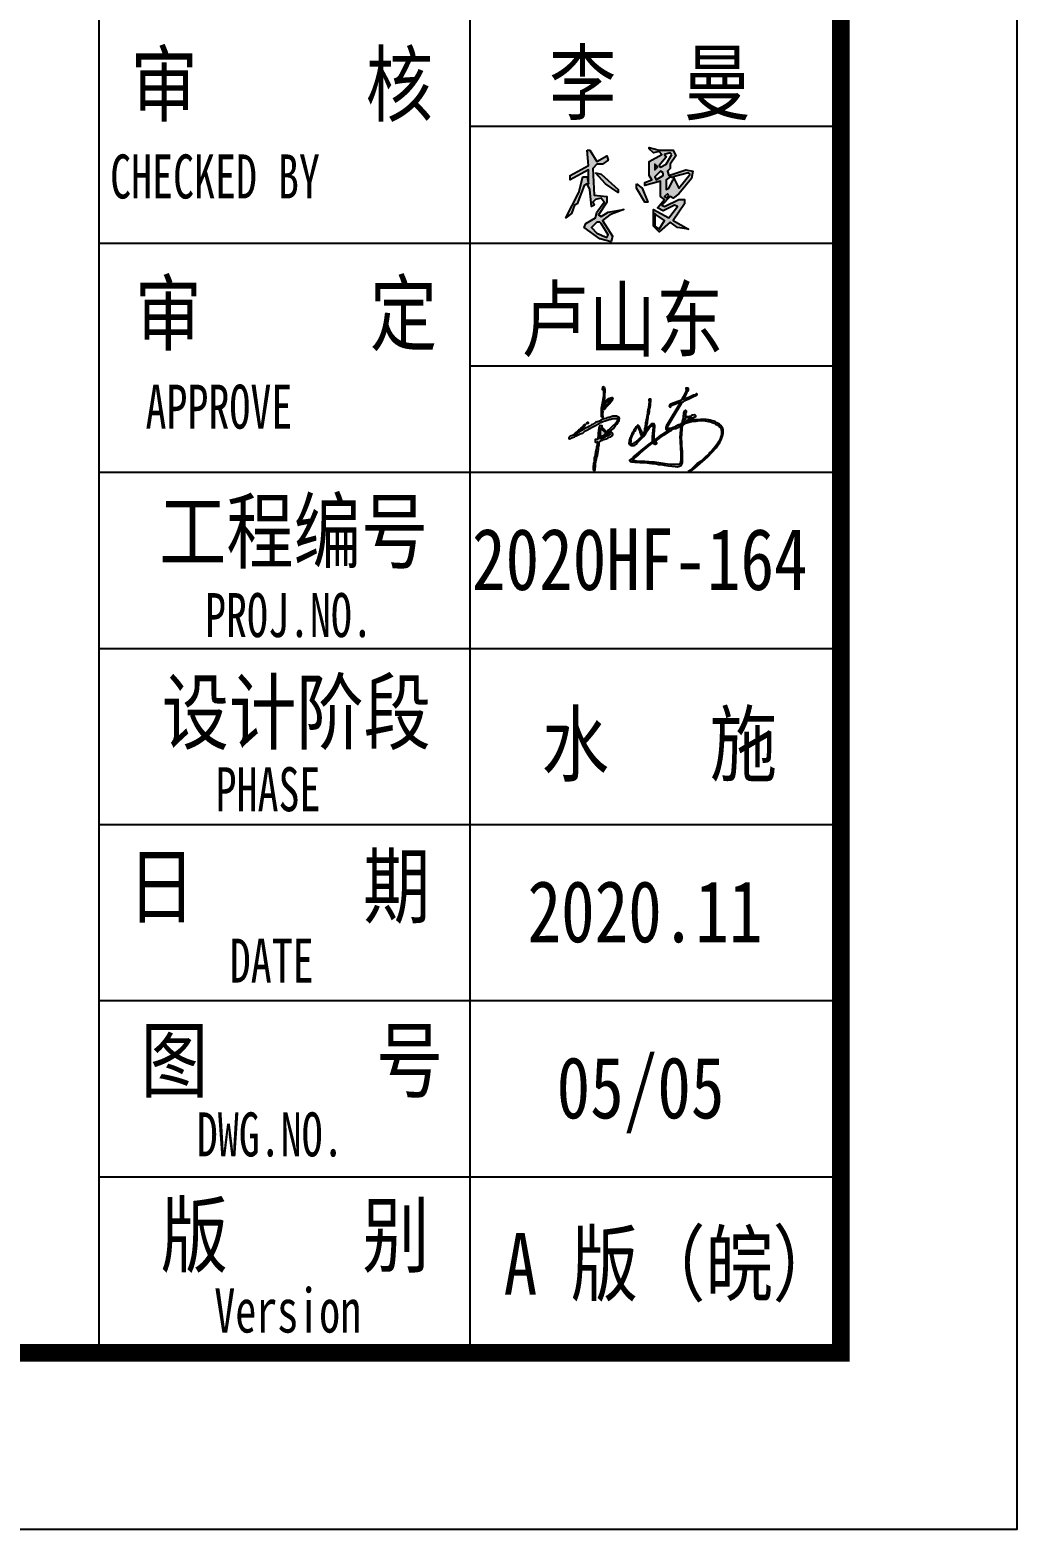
# Model space of a CAD drawing. Extents: x -191212 to 1245715665, y -234495 to 250873.
# Drawn here: x 207337 to 212938, y -109567 to -101056 of the extents above; entities that cross this region are included whole.
import ezdxf
from ezdxf.enums import TextEntityAlignment as Align

# ---------------------------------------------------------------- set-up
doc = ezdxf.new("R2010")
doc.units = 0
doc.header["$LTSCALE"] = 500
doc.linetypes.add('LENGSHUI', pattern=[22, 20, -1, 0, -1])
doc.layers.get('0').update_dxf_attribs({"linetype": 'CONTINUOUS'})
for name, color, linetype in [('00签名', 7, 'LENGSHUI'), ('PUB_TITLE', 4, 'CONTINUOUS'), ('TWT_TITLE', 7, 'CONTINUOUS')]:
    doc.layers.add(name, color=color, linetype=linetype)
doc.styles.add('-黑体', font='simhei.ttf', dxfattribs={"width": 0.8})

msp = doc.modelspace()

# ---------------------------------------------------------------- hatches: boundary and pattern name
at = {"linetype": 'Continuous'}
h = msp.add_hatch(color=0, dxfattribs=at)
h.dxf.hatch_style = 1
h.paths.add_polyline_path([(210578.8, -102154), (210570.8, -102146), (210554.8, -102146), (210522.8, -102178), (210554.8, -102210), (210610.8, -102234), (210618.8, -102218)], flags=16)
h.paths.add_polyline_path([(210890.8, -102106), (210882.8, -102098), (210882.8, -102170), (210906.8, -102186), (210938.8, -102138)], flags=16)
h.paths.add_polyline_path([(210962.8, -101994), (210954.8, -101986), (210938.8, -102002), (210954.8, -102010)], flags=16)
h.paths.add_polyline_path([(210778.8, -101930), (210810.8, -101954), (210842.8, -102034), (210826.8, -102034), (210778.8, -101954)])
h.paths.add_polyline_path([(210986.8, -101906), (210994.8, -101898), (210970.8, -101890), (210946.8, -101906), (210946.8, -101962), (210962.8, -101954)], flags=16)
h.paths.add_polyline_path([(211082.8, -101874), (211074.8, -101866), (210986.8, -101890), (211018.8, -101954)], flags=16)
h.paths.add_polyline_path([(210930.8, -101866), (210914.8, -101858), (210882.8, -101890), (210890.8, -101906), (210930.8, -101882)], flags=16)
h.paths.add_polyline_path([(210546.8, -101866), (210578.8, -101874), (210674.8, -101962), (210674.8, -101978), (210602.8, -101930)], flags=17)
h.paths.add_polyline_path([(210890.8, -101826), (210882.8, -101818), (210882.8, -101850), (210898.8, -101834)], flags=16)
h.paths.add_polyline_path([(210978.8, -101762), (210970.8, -101754), (210938.8, -101762), (210946.8, -101778), (210906.8, -101826), (210914.8, -101834), (210946.8, -101818)], flags=16)
h.paths.add_polyline_path([(210498.8, -101738), (210514.8, -101738), (210554.8, -101802), (210610.8, -101770), (210618.8, -101794), (210586.8, -101818), (210554.8, -101818), (210530.8, -101842), (210538.8, -101994), (210610.8, -102002), (210610.8, -102034), (210562.8, -102106), (210578.8, -102114), (210618.8, -102090), (210706.8, -102074), (210626.8, -102106), (210586.8, -102138), (210642.8, -102226), (210634.8, -102258), (210570.8, -102242), (210482.8, -102178), (210490.8, -102154), (210546.8, -102122), (210554.8, -102090), (210594.8, -102034), (210578.8, -102010), (210546.8, -102018), (210530.8, -102034), (210538.8, -102050), (210522.8, -102058), (210514.8, -101962), (210498.8, -101930), (210482.8, -101938), (210442.8, -102042), (210426.8, -102050), (210410.8, -102098), (210378.8, -102122), (210450.8, -101978), (210474.8, -101890), (210498.8, -101890), (210506.8, -101930), (210506.8, -101850), (210402.8, -101906), (210402.8, -101882), (210506.8, -101826)])
h.paths.add_polyline_path([(210850.8, -101730), (210850.8, -101722), (210906.8, -101738), (210986.8, -101738), (211002.8, -101770), (210970.8, -101818), (210970.8, -101842), (210954.8, -101858), (210962.8, -101882), (211058.8, -101850), (211098.8, -101858), (211090.8, -101898), (211018.8, -101986), (210986.8, -102010), (210970.8, -102002), (210922.8, -102050), (210938.8, -102058), (211018.8, -102018), (211050.8, -102018), (211050.8, -102042), (210986.8, -102138), (211074.8, -102186), (211010.8, -102178), (210970.8, -102146), (210906.8, -102202), (210874.8, -102170), (210874.8, -102074), (210962.8, -102122), (211010.8, -102058), (210994.8, -102050), (210930.8, -102082), (210898.8, -102066), (210938.8, -102018), (210914.8, -102002), (210914.8, -101914), (210826.8, -101938), (210826.8, -101922), (210866.8, -101906), (210850.8, -101882), (210850.8, -101802), (210922.8, -101762), (210906.8, -101746), (210874.8, -101754)])
at = {"layer": '00签名', "linetype": 'Continuous'}
h = msp.add_hatch(color=256, dxfattribs=at)
edge = h.paths.add_edge_path()
edge.add_arc((210588.4, -103248.7), 8.4, 162.8312, 244.10055, ccw=False)
edge.add_line((210580.4, -103246.2), (210580.4, -103229.3))
edge.add_line((210580.4, -103229.3), (210580.6, -103218))
edge.add_line((210580.6, -103218), (210580.6, -103202.9))
edge.add_line((210580.6, -103202.9), (210587.2, -103164.5))
edge.add_line((210587.2, -103164.5), (210593.3, -103133.5))
edge.add_line((210593.3, -103133.5), (210593.9, -103096.6))
edge.add_line((210593.9, -103096.6), (210591.8, -103094.5))
edge.add_line((210591.8, -103094.5), (210590.2, -103098.7))
edge.add_line((210590.2, -103098.7), (210586.5, -103098.2))
edge.add_line((210586.5, -103098.2), (210587, -103080.8))
edge.add_arc((210589.3, -103088.3), 7.79, 4.53423, 106.73752, ccw=False)
edge.add_line((210597, -103087.7), (210598.6, -103097.7))
edge.add_line((210598.6, -103097.7), (210598.1, -103137.7))
edge.add_line((210598.1, -103137.7), (210598.1, -103146.1))
edge.add_line((210598.1, -103146.1), (210593.9, -103164))
edge.add_line((210593.9, -103164), (210589.1, -103184))
edge.add_line((210589.1, -103184), (210589, -103185.3))
edge.add_line((210589, -103185.3), (210593.5, -103185.7))
edge.add_line((210593.5, -103185.7), (210597.4, -103175.6))
edge.add_line((210597.4, -103175.6), (210600.8, -103166.6))
edge.add_line((210600.8, -103166.6), (210605.7, -103160.4))
edge.add_line((210605.7, -103160.4), (210622.3, -103148))
edge.add_line((210622.3, -103148), (210638.6, -103142.4))
edge.add_line((210638.6, -103142.4), (210644.2, -103145.2))
edge.add_line((210644.2, -103145.2), (210638.3, -103161.5))
edge.add_line((210638.3, -103161.5), (210625.4, -103178.2))
edge.add_line((210625.4, -103178.2), (210608.8, -103195.8))
edge.add_line((210608.8, -103195.8), (210597.7, -103209.5))
edge.add_arc((210598.9, -103204), 5.57, 172.35772, 258.29772, ccw=False)
edge.add_line((210593.3, -103203.3), (210614.8, -103180.1))
edge.add_line((210614.8, -103180.1), (210619.4, -103172.6))
edge.add_line((210619.4, -103172.6), (210622.5, -103167.1))
edge.add_line((210622.5, -103167.1), (210624.6, -103162.8))
edge.add_line((210624.6, -103162.8), (210628, -103158.6))
edge.add_line((210628, -103158.6), (210632.1, -103155.5))
edge.add_line((210632.1, -103155.5), (210635.5, -103154.2))
edge.add_line((210635.5, -103154.2), (210635.1, -103153))
edge.add_line((210635.1, -103153), (210634.2, -103152.1))
edge.add_line((210634.2, -103152.1), (210632.4, -103151.6))
edge.add_line((210632.4, -103151.6), (210630.5, -103151.9))
edge.add_line((210630.5, -103151.9), (210628.3, -103153.3))
edge.add_line((210628.3, -103153.3), (210627.8, -103154.7))
edge.add_line((210627.8, -103154.7), (210626.5, -103156.3))
edge.add_line((210626.5, -103156.3), (210624.6, -103156.5))
edge.add_line((210624.6, -103156.5), (210621.5, -103156.5))
edge.add_line((210621.5, -103156.5), (210620.7, -103156.8))
edge.add_line((210620.7, -103156.8), (210620.7, -103158.1))
edge.add_line((210620.7, -103158.1), (210620.8, -103159.2))
edge.add_line((210620.8, -103159.2), (210620.2, -103160.4))
edge.add_line((210620.2, -103160.4), (210618.5, -103160.4))
edge.add_line((210618.5, -103160.4), (210617, -103160.3))
edge.add_line((210617, -103160.3), (210615.8, -103161.3))
edge.add_line((210615.8, -103161.3), (210614.4, -103163.5))
edge.add_line((210614.4, -103163.5), (210613.8, -103164.1))
edge.add_line((210613.8, -103164.1), (210612.8, -103164.9))
edge.add_line((210612.8, -103164.9), (210611.5, -103167))
edge.add_line((210611.5, -103167), (210610.1, -103168.1))
edge.add_line((210610.1, -103168.1), (210608.9, -103169.5))
edge.add_line((210608.9, -103169.5), (210607.9, -103170.6))
edge.add_line((210607.9, -103170.6), (210605.3, -103172.5))
edge.add_line((210605.3, -103172.5), (210604.3, -103173.8))
edge.add_line((210604.3, -103173.8), (210602.7, -103176.8))
edge.add_line((210602.7, -103176.8), (210602, -103177.9))
edge.add_line((210602, -103177.9), (210600.5, -103181))
edge.add_line((210600.5, -103181), (210599.4, -103184.8))
edge.add_line((210599.4, -103184.8), (210598.7, -103186.7))
edge.add_line((210598.7, -103186.7), (210598.5, -103188.7))
edge.add_line((210598.5, -103188.7), (210598, -103189.6))
edge.add_line((210598, -103189.6), (210586.9, -103189.9))
edge.add_line((210586.9, -103189.9), (210587.6, -103194.8))
edge.add_line((210587.6, -103194.8), (210587.2, -103198.9))
edge.add_line((210587.2, -103198.9), (210586.9, -103203.6))
edge.add_line((210586.9, -103203.6), (210587.1, -103206.1))
edge.add_line((210587.1, -103206.1), (210585.8, -103208.8))
edge.add_line((210585.8, -103208.8), (210585.3, -103210.6))
edge.add_line((210585.3, -103210.6), (210586.2, -103214.2))
edge.add_line((210586.2, -103214.2), (210586.3, -103216.3))
edge.add_line((210586.3, -103216.3), (210586.7, -103218.5))
edge.add_line((210586.7, -103218.5), (210587.1, -103220.3))
edge.add_line((210587.1, -103220.3), (210587.6, -103223.5))
edge.add_line((210587.6, -103223.5), (210587.1, -103226.6))
edge.add_line((210587.1, -103226.6), (210586.5, -103228.3))
edge.add_line((210586.5, -103228.3), (210585.3, -103230.7))
edge.add_line((210585.3, -103230.7), (210585.3, -103233.7))
edge.add_line((210585.3, -103233.7), (210585.3, -103236.4))
edge.add_line((210585.3, -103236.4), (210585.8, -103239.6))
edge.add_line((210585.8, -103239.6), (210586.2, -103243.6))
edge.add_line((210586.2, -103243.6), (210587.2, -103247.5))
edge.add_line((210587.2, -103247.5), (210587.4, -103251.5))
edge.add_line((210587.4, -103251.5), (210588.3, -103254.7))
edge.add_line((210588.3, -103254.7), (210587.2, -103256.1))
edge.add_line((210587.2, -103256.1), (210584.7, -103256.3))
for points in [[(210850.9, -103151.7), (210849.2, -103153.7), (210849.2, -103156.7), (210849.8, -103160.4), (210850.2, -103163.4), (210850.2, -103167.4), (210850.2, -103170.4), (210850.2, -103174.1), (210849.8, -103179.5), (210848.8, -103185.2), (210848.2, -103189.2), (210847.8, -103192.2), (210846.8, -103196.2), (210846.2, -103200.2), (210844.8, -103206.3), (210843.5, -103211.3), (210842.5, -103215.7), (210841.8, -103220.3), (210841.8, -103225.4), (210841.8, -103229.7), (210840.8, -103234.1), (210839.8, -103238.8), (210838.8, -103244.1), (210838.5, -103247.1), (210837.8, -103250.8), (210837.1, -103256.2), (210835.4, -103260.5), (210835.1, -103263.9), (210834.8, -103268.2), (210834.1, -103271.9), (210832.1, -103281.3), (210830.9, -103286.8), (210830.9, -103291), (210830.3, -103296.4), (210829.1, -103303), (210827.9, -103310.2), (210824.3, -103317.4), (210824.3, -103325.3), (210823.7, -103331.9), (210821.9, -103338.5), (210818.9, -103345.1), (210818.9, -103349.3), (210816.5, -103352.3), (210814.1, -103347.5), (210811.7, -103342.7), (210808.7, -103336.1), (210804.4, -103328.3), (210802, -103321.6), (210797.8, -103313.2), (210792.4, -103304.8), (210790, -103300.6), (210788.2, -103299.4), (210784.6, -103301.2), (210780.4, -103304.8), (210775.6, -103309), (210770.7, -103315.6), (210766.5, -103322.2), (210763.5, -103327.7), (210759.3, -103334.9), (210756.3, -103339.7), (210753.3, -103346.3), (210749.7, -103354.7), (210747.3, -103362), (210744.2, -103369.2), (210741.2, -103375.8), (210740.6, -103380), (210738.2, -103386), (210737, -103390.8), (210737, -103395), (210735.2, -103401.7), (210737.6, -103407.7), (210744.2, -103410.7), (210746.7, -103414.3), (210753.3, -103414.9), (210758.7, -103414.9), (210763.5, -103414.3), (210769.5, -103412.5), (210778, -103406.5), (210784.6, -103398.7), (210798.4, -103385.4), (210810.5, -103371), (210818.9, -103363.2), (210831.5, -103346.3), (210835.7, -103337.3), (210840.6, -103330.1), (210850.2, -103316.8), (210859.2, -103308.4), (210865.2, -103302.4), (210873.1, -103300), (210873.7, -103303), (210873.7, -103310.2), (210873.7, -103318), (210872.5, -103327.1), (210871.9, -103335.5), (210870.7, -103343.9), (210870.1, -103353.5), (210868.3, -103361.4), (210868.3, -103367.4), (210868.3, -103375.2), (210867.7, -103385.4), (210867.7, -103392), (210867.7, -103395), (210868.3, -103397.4), (210873.1, -103401.7), (210876.1, -103404.1), (210881.5, -103405.9), (210885.7, -103407.1), (210886.9, -103407.1), (210888.1, -103407.1), (210885.7, -103404.7), (210888.1, -103404.7), (210892.3, -103404.7), (210894.7, -103404.1), (210894.7, -103399.9), (210890.5, -103399.9), (210886.9, -103399.9), (210882.7, -103398), (210880.3, -103392), (210879.1, -103387.2), (210879.1, -103382.4), (210879.1, -103376.4), (210879.7, -103371), (210879.7, -103360.7), (210879.7, -103354.1), (210879.7, -103349.3), (210881.5, -103333.1), (210881.5, -103325.9), (210882.1, -103309.6), (210882.1, -103304.2), (210880.3, -103295.8), (210879.1, -103292.2), (210876.1, -103291.6), (210873.7, -103291.6), (210869.5, -103291.6), (210865.8, -103292.2), (210862.2, -103294.6), (210859.8, -103297), (210858, -103298.2), (210852.6, -103303.6), (210850.8, -103306), (210849.6, -103307.8), (210846, -103312.6), (210841.8, -103317.4), (210841.8, -103318.6), (210838.8, -103322.8), (210835.7, -103327.1), (210833.3, -103330.1), (210831.5, -103332.5), (210828.5, -103336.1), (210826.1, -103339.7), (210824.3, -103346.3), (210821.9, -103350.5), (210816.5, -103357.7), (210812.3, -103361.4), (210808.1, -103364.4), (210803.8, -103368), (210797.2, -103373.4), (210794.2, -103377), (210787.6, -103383), (210776.8, -103392.6), (210771.3, -103398), (210766.5, -103400.5), (210760.5, -103404.1), (210757.5, -103405.9), (210753.9, -103406.5), (210751.5, -103406.5), (210749.7, -103402.9), (210747.3, -103400.5), (210746.1, -103398), (210745.5, -103395.6), (210746.1, -103392), (210748.5, -103391.4), (210747.9, -103384.8), (210747.3, -103380.6), (210747.9, -103376.4), (210750.3, -103372.2), (210752.1, -103368.6), (210753.9, -103362.6), (210756.9, -103357.1), (210758.7, -103352.9), (210759.9, -103348.7), (210763.5, -103342.7), (210766.5, -103336.1), (210769.5, -103331.3), (210772.5, -103330.7), (210774.3, -103323.5), (210776.8, -103318), (210781, -103314.4), (210787, -103310.8), (210790, -103311.4), (210791.2, -103314.4), (210791.2, -103319.2), (210791.8, -103323.5), (210793.6, -103328.3), (210796, -103331.9), (210798.4, -103334.9), (210798.4, -103339.7), (210799.6, -103343.9), (210801.4, -103346.3), (210802.6, -103349.3), (210804.4, -103353.5), (210805, -103358.3), (210808.1, -103358.9), (210809.9, -103358.9), (210813.6, -103359.9), (210816.5, -103357.7), (210821.4, -103351), (210824.3, -103346.3), (210825, -103343.8), (210825.8, -103339.7), (210828.5, -103336.1), (210831.5, -103332.5), (210829.3, -103328.8), (210830.8, -103325), (210831.2, -103324.1), (210833.8, -103314.7), (210835.7, -103310.6), (210836.2, -103306.1), (210837.5, -103301.5), (210837.8, -103297.8), (210838.8, -103291.5), (210840.5, -103285.2), (210840.6, -103281.3), (210842, -103275.2), (210843.4, -103271.4), (210843.8, -103264.9), (210844.4, -103256.1), (210846.1, -103247.1), (210847.8, -103241.8), (210850.4, -103234.9), (210852.5, -103223.9), (210852.9, -103214.3), (210853.3, -103208.4), (210855.4, -103203.8), (210856.7, -103195.5), (210858.7, -103186.7), (210858.3, -103173.3), (210859.6, -103163.7), (210859.6, -103155.8), (210859.6, -103152)], [(211082.4, -103564.6), (211110, -103543.4), (211183.3, -103478.3), (211230.7, -103428), (211242.7, -103410.8), (211252.1, -103398.1), (211257.7, -103387.2), (211267, -103362.1), (211270.4, -103344.2), (211271.2, -103327.3), (211268.5, -103317.6), (211257.1, -103302.1), (211250.2, -103294.5), (211243.2, -103290.2), (211235.2, -103285.5), (211226.9, -103280.6), (211217, -103276.9), (211208.7, -103275.3), (211197.7, -103271.9), (211188.5, -103269.6), (211173.5, -103267.6), (211161.9, -103266.3), (211143, -103266.3), (211117.8, -103268.6), (211099.5, -103269.6), (211093.6, -103272.9), (211082.6, -103274.9), (211068.7, -103281.2), (211059.7, -103282.9), (211074, -103272.9), (211091.6, -103264.6), (211097.9, -103257.7), (211102.2, -103255.4), (211110.5, -103253), (211115.1, -103250.1), (211116.4, -103247.1), (211111.5, -103242.8), (211106.8, -103239.8), (211096.2, -103242.8), (211090.6, -103245.4), (211086.9, -103248.7), (211079.3, -103250.4), (211070.7, -103251.4), (211058.4, -103251.4), (211055.3, -103248.4), (211059, -103242.5), (211059.9, -103232.5), (211062, -103224.9), (211062.4, -103219.9), (211058.2, -103216.6), (211054.9, -103215.3), (211051.5, -103219.5), (211048.2, -103226.2), (211046.5, -103231.2), (211045.6, -103237.9), (211044.4, -103247.5), (211044.4, -103253.4), (211044, -103260.1), (211042.3, -103265.5), (211040.2, -103271.4), (211038.9, -103277.2), (211037.3, -103283.1), (211034.8, -103292.3), (211034.8, -103298.5), (211032.7, -103304.4), (211030.6, -103311.1), (211028.1, -103319.4), (211026.8, -103350.1), (211025.3, -103367.3), (211026, -103383.8), (211026, -103399.6), (211028.3, -103420.6), (211029, -103437.9), (211030.5, -103451.4), (211030.5, -103468.7), (211029.8, -103494.2), (211028.3, -103507.8), (211027.5, -103517.6), (211023, -103520.5), (211017.8, -103523.1), (211011.5, -103523.5), (210998.6, -103523.5), (210986, -103523.1), (210971.2, -103523.1), (210955.2, -103520.9), (210940.8, -103519), (210881.9, -103508.7), (210866.4, -103508.7), (210849.1, -103507.8), (210826.2, -103505.9), (210803.3, -103505), (210779, -103503.6), (210764.6, -103500.8), (210755.2, -103499.8), (210769.2, -103484.4), (210786.5, -103472.3), (210801.9, -103456.4), (210817.4, -103443.8), (210868.4, -103401.3), (210892.8, -103385.7), (210932.4, -103356.6), (210969.6, -103332.3), (210978.3, -103327.1), (210988.7, -103320.6), (211002.4, -103317.4), (211020.5, -103309.3), (211028, -103303.1), (211031.9, -103300.5), (211034.8, -103299.1), (211034.8, -103292), (211049.5, -103283.3), (211057.8, -103276.7), (211074.2, -103267), (211083.7, -103261.2), (211087.7, -103257.8), (211090.3, -103256.1), (211085.4, -103255.5), (211080.2, -103257.2), (211074.5, -103257.5), (211063.3, -103255.8), (211056.9, -103255.8), (211054.3, -103262.1), (211052.9, -103270.1), (211050.9, -103275.9), (211048.3, -103282.2), (211046.3, -103285.4), (211029.9, -103292.5), (211025.3, -103295.1), (211019.8, -103297.4), (211014.1, -103300.3), (211003.7, -103304.9), (210994.3, -103309.8), (210986.8, -103313.5), (210979, -103316.1), (210973.3, -103318.4), (210965.8, -103319), (210959.5, -103317.8), (210953.7, -103316.1), (210953.4, -103314.4), (210959.5, -103300.9), (210986.7, -103254), (211035.9, -103171.8), (211041.2, -103167.3), (211045.7, -103165.1), (211048.6, -103160.9), (211057.9, -103156.8), (211072, -103151.6), (211101.9, -103137.5), (211112.5, -103133), (211119.2, -103128.8), (211123.4, -103124.3), (211120.5, -103121.1), (211118.2, -103121.8), (211116, -103124), (211112.1, -103126.9), (211102.2, -103129.8), (211095.1, -103133.6), (211087.7, -103137.5), (211080.4, -103140.1), (211070.4, -103143.3), (211065, -103145.2), (211057.2, -103147.8), (211050.8, -103149.7), (211047, -103150.7), (211044.4, -103151), (211058.5, -103128.2), (211064.3, -103115.4), (211068.8, -103106.7), (211072.3, -103104.1), (211074.6, -103098), (211074.6, -103091.6), (211072.5, -103088.6), (211059, -103089.6), (211059.6, -103094), (211061.2, -103096.8), (211061.8, -103099.7), (211060.9, -103103.1), (211059.6, -103106), (211058.7, -103108.8), (211044.8, -103137.5), (211040.4, -103144.8), (211036.9, -103152.6), (211034.4, -103157.1), (210977.6, -103177.6), (210972.5, -103180.7), (210969.4, -103182), (210967.1, -103187.7), (210964.5, -103191.5), (210967, -103193.7), (210968.9, -103195.2), (210972.1, -103196.4), (210974.3, -103194.8), (210973.6, -103191.3), (210975.2, -103188.6), (211030.6, -103166), (210947.4, -103305.8), (210945.1, -103313.5), (210945.5, -103316.9), (210945.5, -103319.6), (210945.8, -103322.1), (210948.5, -103323.8), (210952, -103325.3), (210956.4, -103325.8), (210962.1, -103326.3), (210965.3, -103326.6), (210966.1, -103328), (210943.7, -103341.2), (210907.6, -103364.3), (210841.3, -103412.3), (210801.4, -103444.2), (210768.2, -103473.8), (210762.1, -103478.2), (210757.6, -103484.4), (210752.6, -103489.4), (210744.2, -103494.9), (210739.8, -103498.8), (210741.5, -103503.3), (210743.1, -103506.1), (210750.4, -103507.2), (210769.3, -103508.9), (210798.3, -103510.5), (210822.8, -103511.7), (210839, -103513.3), (210851.3, -103514.4), (210866.9, -103516.1), (210882.5, -103517.2), (210890.9, -103519.5), (210903.7, -103522.2), (210918.7, -103523.4), (210936.6, -103527.3), (210960.5, -103529.5), (210979.5, -103532.8), (210999, -103533.9), (211010.7, -103536.2), (211023, -103532.8), (211033.6, -103526.7), (211036.9, -103520.6), (211039.7, -103510.5), (211039.7, -103499.4), (211040.3, -103477.1), (211040.3, -103458.2), (211039.7, -103447), (211037.5, -103432.5), (211036.9, -103419.2), (211036.9, -103405.2), (211036.9, -103396.9), (211034.7, -103371.8), (211036.4, -103350.1), (211037.5, -103318.3), (211040.8, -103306.6), (211042.5, -103297.7), (211057.5, -103288.8), (211078.7, -103283.2), (211091.5, -103279.3), (211104.9, -103277.1), (211117.7, -103276), (211136.1, -103273.8), (211152.9, -103273.2), (211168.5, -103274.3), (211187.4, -103277.7), (211196.3, -103278.8), (211207.5, -103284.4), (211219.8, -103288.3), (211228.1, -103293.3), (211243.7, -103302.2), (211252.1, -103311.1), (211257.7, -103316.7), (211259.3, -103323.4), (211261, -103332.8), (211261, -103343.4), (211261, -103350.1), (211259.3, -103360.1), (211256.6, -103369), (211253.2, -103378.5), (211247.1, -103391.3), (211239.8, -103400.8), (211223.7, -103424.2), (211204.7, -103446.2), (211195.7, -103454.2), (211188.7, -103463.2), (211171.7, -103478.2), (211162.7, -103486.2), (211155.6, -103494.2), (211142.6, -103506.2), (211121.6, -103518.2), (211085.6, -103554.3), (211070.7, -103564.6)], [(210490.4, -103298.8), (210488.8, -103296.8), (210483.6, -103296), (210481.2, -103296.8), (210480.4, -103300), (210477.2, -103304.4), (210475.2, -103308), (210470, -103311.2), (210466.8, -103313.6), (210462.4, -103317.2), (210459.2, -103320.8), (210456.8, -103322.8), (210452.8, -103326), (210450, -103328.4), (210444.4, -103333.2), (210445.9, -103331.5), (210441.9, -103335.9), (210437.4, -103339.1), (210433.8, -103342.2), (210432, -103344.9), (210428.8, -103347.2), (210425.2, -103351.2), (210423, -103353), (210419.4, -103355.2), (210414.9, -103357.9), (210407.3, -103360.6), (210402.8, -103362.4), (210400.1, -103364.2), (210396.9, -103366.9), (210395.6, -103368.7), (210394.7, -103371.4), (210394.7, -103374.5), (210398.7, -103376.8), (210405.5, -103374.5), (210410, -103370.9), (210416.7, -103369.1), (210427.9, -103366.5), (210431.5, -103362.4), (210437.4, -103359.3), (210443.6, -103357), (210452.2, -103353), (210459.4, -103349), (210473.7, -103344.9), (210479.6, -103339.1), (210488.1, -103332.4), (210502, -103326.1), (210507.4, -103322), (210514.6, -103317.5), (210527.6, -103310.4), (210534.8, -103307.2), (210546.5, -103300.9), (210559.5, -103294.2), (210566.7, -103290.6), (210571.6, -103287.5), (210577, -103284.8), (210587.3, -103279.4), (210601.3, -103274), (210617.4, -103269.5), (210624.6, -103266.8), (210633.1, -103264.6), (210638.1, -103263.7), (210644.4, -103261.9), (210650.2, -103261), (210657.4, -103261), (210667.3, -103261), (210672.2, -103261.9), (210673.1, -103266.4), (210671.3, -103271.8), (210668.6, -103277.2), (210665, -103282.5), (210660.5, -103288.4), (210657.4, -103292), (210653.3, -103296), (210648.4, -103299.6), (210644.8, -103303.6), (210638.1, -103309.5), (210635.8, -103311.7), (210632.2, -103315.7), (210629.5, -103318.4), (210625.9, -103321.6), (210620.1, -103326.5), (210616.1, -103331), (210612, -103336.4), (210605.3, -103334.7), (210603.1, -103332.2), (210600.2, -103329.8), (210596.4, -103325.8), (210591.6, -103320.9), (210587.4, -103317.6), (210583.4, -103313.6), (210584.3, -103309), (210583.4, -103303.5), (210578.5, -103303.2), (210573, -103303.2), (210568.8, -103304.1), (210566.8, -103308.1), (210566.6, -103310.3), (210565.4, -103315.4), (210564.3, -103321.6), (210563.7, -103324.7), (210563.2, -103328.2), (210563.2, -103332.2), (210563.2, -103336.4), (210562.3, -103340.6), (210561.9, -103345.9), (210562.1, -103349.7), (210562.1, -103353.7), (210561.9, -103357.7), (210560.8, -103363.4), (210560.1, -103368.1), (210559.7, -103379.4), (210558.5, -103381.4), (210555.7, -103381.4), (210550.1, -103381.4), (210546.9, -103380.2), (210545.3, -103380.2), (210544.1, -103383), (210544.1, -103386.2), (210544.9, -103389.8), (210545.3, -103393.3), (210548.1, -103395.7), (210552.1, -103396.5), (210554.5, -103396.9), (210559.3, -103394.5), (210556.6, -103407.2), (210555, -103412.2), (210555, -103417.3), (210552.5, -103423.2), (210551.9, -103430.7), (210551.3, -103435.1), (210549.1, -103441.7), (210547.8, -103445.8), (210546.9, -103451.4), (210546.7, -103457.7), (210544.7, -103464.1), (210543.5, -103471.2), (210541.5, -103480.7), (210539.6, -103485.8), (210539.2, -103492.9), (210539.2, -103499.6), (210538, -103506.7), (210536.4, -103511.5), (210535.6, -103516.6), (210534.8, -103524.9), (210533.6, -103534.4), (210533.2, -103539.2), (210532.8, -103545.5), (210532.4, -103551.4), (210532.4, -103553.8), (210535.2, -103554.6), (210538, -103555.4), (210539.9, -103555.4), (210543.5, -103555), (210545.1, -103552.2), (210544.3, -103550.2), (210544.3, -103546.3), (210545.1, -103540.7), (210546.7, -103535.2), (210545.5, -103528.9), (210547.1, -103522.6), (210549, -103507.9), (210549, -103500.8), (210551.4, -103494.1), (210553.4, -103481.1), (210557.3, -103471.6), (210558.1, -103466.4), (210559.7, -103460.9), (210560.5, -103454.2), (210561.3, -103448.3), (210562.5, -103438.4), (210563.3, -103430.9), (210563.3, -103425.7), (210566.8, -103409.1), (210567.2, -103400.8), (210568.8, -103394.9), (210570.4, -103392.5), (210574, -103388.6), (210578.3, -103387), (210587.8, -103383.8), (210594.5, -103381.1), (210606.4, -103376.3), (210616.3, -103372.4), (210623.8, -103368.4), (210632.5, -103364.9), (210638.4, -103361.3), (210641.2, -103357.7), (210645.5, -103352.6), (210645.5, -103349.4), (210642.8, -103345.1), (210638.8, -103341.9), (210636.8, -103340.4), (210631.3, -103338.8), (210628.1, -103338.8), (210625, -103338.8), (210619.4, -103340.4), (210615.9, -103343.9), (210614.7, -103345.5), (210613.9, -103346.7), (210616.7, -103348.7), (210619.4, -103349.8), (210621.8, -103351), (210626.2, -103351), (210628.5, -103349.4), (210629.7, -103349.4), (210630.9, -103350.2), (210631.3, -103351.4), (210627.3, -103353.4), (210625.4, -103354.6), (210623, -103355.8), (210618.6, -103357.7), (210613.9, -103360.1), (210611.5, -103360.9), (210607.6, -103362.5), (210604, -103364.1), (210600.8, -103365.3), (210595.7, -103369.2), (210592.1, -103371.6), (210589.8, -103373.2), (210586.6, -103374.7), (210583.4, -103376.3), (210581.1, -103377.1), (210578.3, -103378.3), (210579.5, -103376.6), (210582.4, -103374.5), (210585.3, -103372.1), (210586.9, -103370.8), (210595, -103365.1), (210598.5, -103362), (210602.7, -103359.2), (210606.6, -103356), (210611.5, -103351.8), (210612.9, -103348.7), (210608.7, -103343.8), (210605.5, -103341.7), (210601.7, -103339.2), (210597.5, -103336.8), (210593.6, -103332.9), (210590.5, -103329.8), (210587, -103326.3), (210583.1, -103322.8), (210580.7, -103320.3), (210577.2, -103316.1), (210575.8, -103316.1), (210575.8, -103320.3), (210575.1, -103324.9), (210574.4, -103330.1), (210573.7, -103333.6), (210573.3, -103339.6), (210573.3, -103345.5), (210572.9, -103350.4), (210571.9, -103356.4), (210571.5, -103360.9), (210570.5, -103365.8), (210569.8, -103368.6), (210569.4, -103370), (210571.2, -103372.8), (210571.5, -103374.6), (210571.2, -103376), (210574.4, -103371.1), (210581, -103363.4), (210584.5, -103359.9), (210590.5, -103359.2), (210598.2, -103353.2), (210600.6, -103350.1), (210603.4, -103347.3), (210605.5, -103344.1), (210606.6, -103342.7), (210613.9, -103349), (210625.5, -103337.1), (210649.2, -103318.5), (210652.7, -103312), (210655.7, -103307.1), (210660.1, -103300.6), (210666.6, -103293.7), (210673.5, -103286.3), (210677, -103279.3), (210680, -103273.4), (210681, -103268.9), (210682, -103260.5), (210680.5, -103256.5), (210676, -103254), (210669.1, -103250.6), (210667.1, -103249.1), (210662.1, -103248.1), (210651.7, -103248.1), (210644.8, -103249.1), (210639.8, -103250.6), (210626.4, -103255.5), (210620.5, -103256.5), (210611, -103258.5), (210605.1, -103261), (210595.7, -103264), (210584.3, -103267.4), (210579.8, -103269.4), (210575.8, -103271.9), (210568.9, -103275.9), (210559.4, -103279.8), (210555.5, -103281.3), (210550.5, -103282.8), (210546.6, -103284.3), (210540.6, -103288.7), (210534.6, -103292.2), (210529.7, -103295.2), (210524.2, -103298.2), (210518.3, -103301.6), (210512.3, -103304.1), (210503.4, -103311), (210498.9, -103313), (210494, -103315), (210482.6, -103319.5), (210476.6, -103324.9), (210472.1, -103327.4), (210467.7, -103330.4), (210465.2, -103331.9), (210458.3, -103335.8), (210452.8, -103338.3), (210446.9, -103342.3), (210441.4, -103346.2), (210437.4, -103348.2), (210431, -103352.2), (210426, -103355.2), (210447.3, -103338.8), (210457.8, -103329.4), (210462.2, -103325.9), (210467.7, -103322)], [(210496.4, -103289.5), (210496.4, -103287.4), (210496.2, -103285.4), (210498.1, -103284), (210500.5, -103282.9), (210502.2, -103282.9), (210504.3, -103284.7), (210504.9, -103286.2), (210504.9, -103288), (210503.9, -103290.1), (210501.4, -103290.7), (210499.7, -103290.7), (210497.5, -103291.8)]]:
    msp.add_hatch(color=256, dxfattribs=at).paths.add_polyline_path(points)

# ---------------------------------------------------------------- linework, layer by layer
msp.add_lwpolyline([(207728.9, -68566.7), (211938.4, -68566.7), (211938.4, -108566.7), (207728.9, -108566.7)], close=True)
at = {"color": 0, "linetype": 'Continuous'}
for points in [[(210498.8, -101738), (210514.8, -101738), (210554.8, -101802), (210610.8, -101770), (210618.8, -101794), (210586.8, -101818), (210554.8, -101818), (210530.8, -101842), (210538.8, -101994), (210610.8, -102002), (210610.8, -102034), (210562.8, -102106), (210578.8, -102114), (210618.8, -102090), (210706.8, -102074), (210626.8, -102106), (210586.8, -102138), (210642.8, -102226), (210634.8, -102258), (210570.8, -102242), (210482.8, -102178), (210490.8, -102154), (210546.8, -102122), (210554.8, -102090), (210594.8, -102034), (210578.8, -102010), (210546.8, -102018), (210530.8, -102034), (210538.8, -102050), (210522.8, -102058), (210514.8, -101962), (210498.8, -101930), (210482.8, -101938), (210442.8, -102042), (210426.8, -102050), (210410.8, -102098), (210378.8, -102122), (210450.8, -101978), (210474.8, -101890), (210498.8, -101890), (210506.8, -101930), (210506.8, -101850), (210402.8, -101906), (210402.8, -101882), (210506.8, -101826), (210498.8, -101738)], [(210850.8, -101730), (210850.8, -101722), (210906.8, -101738), (210986.8, -101738), (211002.8, -101770), (210970.8, -101818), (210970.8, -101842), (210954.8, -101858), (210962.8, -101882), (211058.8, -101850), (211098.8, -101858), (211090.8, -101898), (211018.8, -101986), (210986.8, -102010), (210970.8, -102002), (210922.8, -102050), (210938.8, -102058), (211018.8, -102018), (211050.8, -102018), (211050.8, -102042), (210986.8, -102138), (211074.8, -102186), (211010.8, -102178), (210970.8, -102146), (210906.8, -102202), (210874.8, -102170), (210874.8, -102074), (210962.8, -102122), (211010.8, -102058), (210994.8, -102050), (210930.8, -102082), (210898.8, -102066), (210938.8, -102018), (210914.8, -102002), (210914.8, -101914), (210826.8, -101938), (210826.8, -101922), (210866.8, -101906), (210850.8, -101882), (210850.8, -101802), (210922.8, -101762), (210906.8, -101746), (210874.8, -101754), (210850.8, -101730)], [(210978.8, -101762), (210970.8, -101754), (210938.8, -101762), (210946.8, -101778), (210906.8, -101826), (210914.8, -101834), (210946.8, -101818), (210978.8, -101762)], [(210546.8, -101866), (210578.8, -101874), (210674.8, -101962), (210674.8, -101978), (210602.8, -101930), (210546.8, -101866)], [(210890.8, -101826), (210882.8, -101818), (210882.8, -101850), (210898.8, -101834), (210890.8, -101826)], [(210930.8, -101866), (210914.8, -101858), (210882.8, -101890), (210890.8, -101906), (210930.8, -101882), (210930.8, -101866)], [(211082.8, -101874), (211074.8, -101866), (210986.8, -101890), (211018.8, -101954), (211082.8, -101874)], [(210778.8, -101930), (210810.8, -101954), (210842.8, -102034), (210826.8, -102034), (210778.8, -101954), (210778.8, -101930)], [(210986.8, -101906), (210994.8, -101898), (210970.8, -101890), (210946.8, -101906), (210946.8, -101962), (210962.8, -101954), (210986.8, -101906)], [(210962.8, -101994), (210954.8, -101986), (210938.8, -102002), (210954.8, -102010), (210962.8, -101994)], [(210890.8, -102106), (210882.8, -102098), (210882.8, -102170), (210906.8, -102186), (210938.8, -102138), (210890.8, -102106)], [(210578.8, -102154), (210570.8, -102146), (210554.8, -102146), (210522.8, -102178), (210554.8, -102210), (210610.8, -102234), (210618.8, -102218), (210578.8, -102154)]]:
    msp.add_lwpolyline(points, dxfattribs=at)
at = {"layer": '00签名', "linetype": 'Continuous'}
msp.add_lwpolyline([(210584.7, -103256.3, -0.370255), (210580.4, -103246.2), (210580.4, -103229.3), (210580.6, -103218), (210580.6, -103202.9), (210587.2, -103164.5), (210593.3, -103133.5), (210593.9, -103096.6), (210591.8, -103094.5), (210590.2, -103098.7), (210586.5, -103098.2), (210587, -103080.8, -0.478065), (210597, -103087.7), (210598.6, -103097.7), (210598.1, -103137.7), (210598.1, -103146.1), (210593.9, -103164), (210589.1, -103184), (210589, -103185.3), (210593.5, -103185.7), (210597.4, -103175.6), (210600.8, -103166.6), (210605.7, -103160.4), (210622.3, -103148), (210638.6, -103142.4), (210644.2, -103145.2), (210638.3, -103161.5), (210625.4, -103178.2), (210608.8, -103195.8), (210597.7, -103209.5, -0.393608), (210593.3, -103203.3), (210614.8, -103180.1), (210619.4, -103172.6), (210622.5, -103167.1), (210624.6, -103162.8), (210628, -103158.6), (210632.1, -103155.5), (210635.5, -103154.2), (210635.1, -103153), (210634.2, -103152.1), (210632.4, -103151.6), (210630.5, -103151.9), (210628.3, -103153.3), (210627.8, -103154.7), (210626.5, -103156.3), (210624.6, -103156.5), (210621.5, -103156.5), (210620.7, -103156.8), (210620.7, -103158.1), (210620.8, -103159.2), (210620.2, -103160.4), (210618.5, -103160.4), (210617, -103160.3), (210615.8, -103161.3), (210614.4, -103163.5), (210613.8, -103164.1), (210612.8, -103164.9), (210611.5, -103167), (210610.1, -103168.1), (210608.9, -103169.5), (210607.9, -103170.6), (210605.3, -103172.5), (210604.3, -103173.8), (210602.7, -103176.8), (210602, -103177.9), (210600.5, -103181), (210599.4, -103184.8), (210598.7, -103186.7), (210598.5, -103188.7), (210598, -103189.6), (210586.9, -103189.9), (210587.6, -103194.8), (210587.2, -103198.9), (210586.9, -103203.6), (210587.1, -103206.1), (210585.8, -103208.8), (210585.3, -103210.6), (210586.2, -103214.2), (210586.3, -103216.3), (210586.7, -103218.5), (210587.1, -103220.3), (210587.6, -103223.5), (210587.1, -103226.6), (210586.5, -103228.3), (210585.3, -103230.7), (210585.3, -103233.7), (210585.3, -103236.4), (210585.8, -103239.6), (210586.2, -103243.6), (210587.2, -103247.5), (210587.4, -103251.5), (210588.3, -103254.7), (210587.2, -103256.1)], format="xyb", close=True, dxfattribs=at)
for points in [[(210850.9, -103151.7), (210849.2, -103153.7), (210849.2, -103156.7), (210849.8, -103160.4), (210850.2, -103163.4), (210850.2, -103167.4), (210850.2, -103170.4), (210850.2, -103174.1), (210849.8, -103179.5), (210848.8, -103185.2), (210848.2, -103189.2), (210847.8, -103192.2), (210846.8, -103196.2), (210846.2, -103200.2), (210844.8, -103206.3), (210843.5, -103211.3), (210842.5, -103215.7), (210841.8, -103220.3), (210841.8, -103225.4), (210841.8, -103229.7), (210840.8, -103234.1), (210839.8, -103238.8), (210838.8, -103244.1), (210838.5, -103247.1), (210837.8, -103250.8), (210837.1, -103256.2), (210835.4, -103260.5), (210835.1, -103263.9), (210834.8, -103268.2), (210834.1, -103271.9), (210832.1, -103281.3), (210830.9, -103286.8), (210830.9, -103291), (210830.3, -103296.4), (210829.1, -103303), (210827.9, -103310.2), (210824.3, -103317.4), (210824.3, -103325.3), (210823.7, -103331.9), (210821.9, -103338.5), (210818.9, -103345.1), (210818.9, -103349.3), (210816.5, -103352.3), (210814.1, -103347.5), (210811.7, -103342.7), (210808.7, -103336.1), (210804.4, -103328.3), (210802, -103321.6), (210797.8, -103313.2), (210792.4, -103304.8), (210790, -103300.6), (210788.2, -103299.4), (210784.6, -103301.2), (210780.4, -103304.8), (210775.6, -103309), (210770.7, -103315.6), (210766.5, -103322.2), (210763.5, -103327.7), (210759.3, -103334.9), (210756.3, -103339.7), (210753.3, -103346.3), (210749.7, -103354.7), (210747.3, -103362), (210744.2, -103369.2), (210741.2, -103375.8), (210740.6, -103380), (210738.2, -103386), (210737, -103390.8), (210737, -103395), (210735.2, -103401.7), (210737.6, -103407.7), (210744.2, -103410.7), (210746.7, -103414.3), (210753.3, -103414.9), (210758.7, -103414.9), (210763.5, -103414.3), (210769.5, -103412.5), (210778, -103406.5), (210784.6, -103398.7), (210798.4, -103385.4), (210810.5, -103371), (210818.9, -103363.2), (210831.5, -103346.3), (210835.7, -103337.3), (210840.6, -103330.1), (210850.2, -103316.8), (210859.2, -103308.4), (210865.2, -103302.4), (210873.1, -103300), (210873.7, -103303), (210873.7, -103310.2), (210873.7, -103318), (210872.5, -103327.1), (210871.9, -103335.5), (210870.7, -103343.9), (210870.1, -103353.5), (210868.3, -103361.4), (210868.3, -103367.4), (210868.3, -103375.2), (210867.7, -103385.4), (210867.7, -103392), (210867.7, -103395), (210868.3, -103397.4), (210873.1, -103401.7), (210876.1, -103404.1), (210881.5, -103405.9), (210885.7, -103407.1), (210886.9, -103407.1), (210888.1, -103407.1), (210885.7, -103404.7), (210888.1, -103404.7), (210892.3, -103404.7), (210894.7, -103404.1), (210894.7, -103404.1), (210894.7, -103399.9), (210890.5, -103399.9), (210886.9, -103399.9), (210882.7, -103398), (210880.3, -103392), (210879.1, -103387.2), (210879.1, -103382.4), (210879.1, -103376.4), (210879.7, -103371), (210879.7, -103360.7), (210879.7, -103354.1), (210879.7, -103349.3), (210881.5, -103333.1), (210881.5, -103325.9), (210882.1, -103309.6), (210882.1, -103304.2), (210880.3, -103295.8), (210879.1, -103292.2), (210876.1, -103291.6), (210873.7, -103291.6), (210869.5, -103291.6), (210865.8, -103292.2), (210862.2, -103294.6), (210859.8, -103297), (210858, -103298.2), (210852.6, -103303.6), (210850.8, -103306), (210849.6, -103307.8), (210846, -103312.6), (210841.8, -103317.4), (210841.8, -103318.6), (210838.8, -103322.8), (210835.7, -103327.1), (210833.3, -103330.1), (210831.5, -103332.5), (210828.5, -103336.1), (210826.1, -103339.7), (210824.3, -103346.3), (210821.9, -103350.5), (210816.5, -103357.7), (210812.3, -103361.4), (210808.1, -103364.4), (210803.8, -103368), (210797.2, -103373.4), (210794.2, -103377), (210787.6, -103383), (210776.8, -103392.6), (210771.3, -103398), (210766.5, -103400.5), (210760.5, -103404.1), (210757.5, -103405.9), (210753.9, -103406.5), (210751.5, -103406.5), (210749.7, -103402.9), (210747.3, -103400.5), (210746.1, -103398), (210745.5, -103395.6), (210746.1, -103392), (210748.5, -103391.4), (210747.9, -103384.8), (210747.3, -103380.6), (210747.9, -103376.4), (210750.3, -103372.2), (210752.1, -103368.6), (210753.9, -103362.6), (210756.9, -103357.1), (210758.7, -103352.9), (210759.9, -103348.7), (210763.5, -103342.7), (210766.5, -103336.1), (210769.5, -103331.3), (210772.5, -103330.7), (210774.3, -103323.5), (210776.8, -103318), (210781, -103314.4), (210787, -103310.8), (210790, -103311.4), (210791.2, -103314.4), (210791.2, -103319.2), (210791.8, -103323.5), (210793.6, -103328.3), (210796, -103331.9), (210798.4, -103334.9), (210798.4, -103339.7), (210799.6, -103343.9), (210801.4, -103346.3), (210802.6, -103349.3), (210804.4, -103353.5), (210805, -103358.3), (210808.1, -103358.9), (210809.9, -103358.9), (210813.6, -103359.9), (210816.5, -103357.7), (210821.4, -103351), (210824.3, -103346.3), (210825, -103343.8), (210825.8, -103339.7), (210828.5, -103336.1), (210831.5, -103332.5), (210829.3, -103328.8), (210830.8, -103325), (210831.2, -103324.1), (210833.8, -103314.7), (210835.7, -103310.6), (210836.2, -103306.1), (210837.5, -103301.5), (210837.8, -103297.8), (210838.8, -103291.5), (210840.5, -103285.2), (210840.6, -103281.3), (210842, -103275.2), (210843.4, -103271.4), (210843.8, -103264.9), (210844.4, -103256.1), (210846.1, -103247.1), (210847.8, -103241.8), (210850.4, -103234.9), (210852.5, -103223.9), (210852.9, -103214.3), (210853.3, -103208.4), (210855.4, -103203.8), (210856.7, -103195.5), (210858.7, -103186.7), (210858.3, -103173.3), (210859.6, -103163.7), (210859.6, -103155.8), (210859.6, -103152)], [(210490.4, -103298.8), (210488.8, -103296.8), (210483.6, -103296), (210481.2, -103296.8), (210480.4, -103300), (210477.2, -103304.4), (210475.2, -103308), (210470, -103311.2), (210466.8, -103313.6), (210462.4, -103317.2), (210459.2, -103320.8), (210456.8, -103322.8), (210452.8, -103326), (210450, -103328.4), (210444.4, -103333.2), (210445.9, -103331.5), (210441.9, -103335.9), (210437.4, -103339.1), (210433.8, -103342.2), (210432, -103344.9), (210428.8, -103347.2), (210425.2, -103351.2), (210423, -103353), (210419.4, -103355.2), (210414.9, -103357.9), (210407.3, -103360.6), (210402.8, -103362.4), (210400.1, -103364.2), (210396.9, -103366.9), (210395.6, -103368.7), (210394.7, -103371.4), (210394.7, -103374.5), (210398.7, -103376.8), (210405.5, -103374.5), (210410, -103370.9), (210416.7, -103369.1), (210427.9, -103366.5), (210431.5, -103362.4), (210437.4, -103359.3), (210443.6, -103357), (210452.2, -103353), (210459.4, -103349), (210473.7, -103344.9), (210479.6, -103339.1), (210488.1, -103332.4), (210502, -103326.1), (210507.4, -103322), (210514.6, -103317.5), (210527.6, -103310.4), (210534.8, -103307.2), (210546.5, -103300.9), (210559.5, -103294.2), (210566.7, -103290.6), (210571.6, -103287.5), (210577, -103284.8), (210587.3, -103279.4), (210601.3, -103274), (210617.4, -103269.5), (210624.6, -103266.8), (210633.1, -103264.6), (210638.1, -103263.7), (210644.4, -103261.9), (210650.2, -103261), (210657.4, -103261), (210667.3, -103261), (210672.2, -103261.9), (210673.1, -103266.4), (210671.3, -103271.8), (210668.6, -103277.2), (210665, -103282.5), (210660.5, -103288.4), (210657.4, -103292), (210653.3, -103296), (210648.4, -103299.6), (210644.8, -103303.6), (210638.1, -103309.5), (210635.8, -103311.7), (210632.2, -103315.7), (210629.5, -103318.4), (210625.9, -103321.6), (210620.1, -103326.5), (210616.1, -103331), (210612, -103336.4), (210605.3, -103334.7), (210603.1, -103332.2), (210600.2, -103329.8), (210596.4, -103325.8), (210591.6, -103320.9), (210587.4, -103317.6), (210583.4, -103313.6), (210584.3, -103309), (210583.4, -103303.5), (210578.5, -103303.2), (210573, -103303.2), (210568.8, -103304.1), (210566.8, -103308.1), (210566.6, -103310.3), (210565.4, -103315.4), (210564.3, -103321.6), (210563.7, -103324.7), (210563.2, -103328.2), (210563.2, -103332.2), (210563.2, -103336.4), (210562.3, -103340.6), (210561.9, -103345.9), (210562.1, -103349.7), (210562.1, -103353.7), (210561.9, -103357.7), (210560.8, -103363.4), (210560.1, -103368.1), (210559.7, -103379.4), (210558.5, -103381.4), (210555.7, -103381.4), (210550.1, -103381.4), (210546.9, -103380.2), (210545.3, -103380.2), (210544.1, -103383), (210544.1, -103386.2), (210544.9, -103389.8), (210545.3, -103393.3), (210548.1, -103395.7), (210552.1, -103396.5), (210554.5, -103396.9), (210559.3, -103394.5), (210556.6, -103407.2), (210555, -103412.2), (210555, -103417.3), (210552.5, -103423.2), (210551.9, -103430.7), (210551.3, -103435.1), (210549.1, -103441.7), (210547.8, -103445.8), (210546.9, -103451.4), (210546.7, -103457.7), (210544.7, -103464.1), (210543.5, -103471.2), (210541.5, -103480.7), (210539.6, -103485.8), (210539.2, -103492.9), (210539.2, -103499.6), (210538, -103506.7), (210536.4, -103511.5), (210535.6, -103516.6), (210534.8, -103524.9), (210533.6, -103534.4), (210533.2, -103539.2), (210532.8, -103545.5), (210532.4, -103551.4), (210532.4, -103553.8), (210535.2, -103554.6), (210538, -103555.4), (210539.9, -103555.4), (210543.5, -103555), (210545.1, -103552.2), (210544.3, -103550.2), (210544.3, -103546.3), (210545.1, -103540.7), (210546.7, -103535.2), (210545.5, -103528.9), (210547.1, -103522.6), (210549, -103507.9), (210549, -103500.8), (210551.4, -103494.1), (210553.4, -103481.1), (210557.3, -103471.6), (210558.1, -103466.4), (210559.7, -103460.9), (210560.5, -103454.2), (210561.3, -103448.3), (210562.5, -103438.4), (210563.3, -103430.9), (210563.3, -103425.7), (210566.8, -103409.1), (210567.2, -103400.8), (210568.8, -103394.9), (210570.4, -103392.5), (210574, -103388.6), (210578.3, -103387), (210587.8, -103383.8), (210594.5, -103381.1), (210606.4, -103376.3), (210616.3, -103372.4), (210623.8, -103368.4), (210632.5, -103364.9), (210638.4, -103361.3), (210641.2, -103357.7), (210645.5, -103352.6), (210645.5, -103349.4), (210642.8, -103345.1), (210638.8, -103341.9), (210636.8, -103340.4), (210631.3, -103338.8), (210628.1, -103338.8), (210625, -103338.8), (210619.4, -103340.4), (210615.9, -103343.9), (210614.7, -103345.5), (210613.9, -103346.7), (210616.7, -103348.7), (210619.4, -103349.8), (210621.8, -103351), (210626.2, -103351), (210628.5, -103349.4), (210629.7, -103349.4), (210630.9, -103350.2), (210631.3, -103351.4), (210627.3, -103353.4), (210625.4, -103354.6), (210623, -103355.8), (210618.6, -103357.7), (210613.9, -103360.1), (210611.5, -103360.9), (210607.6, -103362.5), (210604, -103364.1), (210600.8, -103365.3), (210595.7, -103369.2), (210592.1, -103371.6), (210589.8, -103373.2), (210586.6, -103374.7), (210583.4, -103376.3), (210581.1, -103377.1), (210578.3, -103378.3), (210579.5, -103376.6), (210582.4, -103374.5), (210585.3, -103372.1), (210586.9, -103370.8), (210595, -103365.1), (210598.5, -103362), (210602.7, -103359.2), (210606.6, -103356), (210611.5, -103351.8), (210612.9, -103348.7), (210608.7, -103343.8), (210605.5, -103341.7), (210601.7, -103339.2), (210597.5, -103336.8), (210593.6, -103332.9), (210590.5, -103329.8), (210587, -103326.3), (210583.1, -103322.8), (210580.7, -103320.3), (210577.2, -103316.1), (210575.8, -103316.1), (210575.8, -103320.3), (210575.1, -103324.9), (210574.4, -103330.1), (210573.7, -103333.6), (210573.3, -103339.6), (210573.3, -103345.5), (210572.9, -103350.4), (210571.9, -103356.4), (210571.5, -103360.9), (210570.5, -103365.8), (210569.8, -103368.6), (210569.4, -103370), (210571.2, -103372.8), (210571.5, -103374.6), (210571.2, -103376), (210574.4, -103371.1), (210581, -103363.4), (210584.5, -103359.9), (210590.5, -103359.2), (210598.2, -103353.2), (210600.6, -103350.1), (210603.4, -103347.3), (210605.5, -103344.1), (210606.6, -103342.7), (210613.9, -103349), (210625.5, -103337.1), (210649.2, -103318.5), (210652.7, -103312), (210655.7, -103307.1), (210660.1, -103300.6), (210666.6, -103293.7), (210673.5, -103286.3), (210677, -103279.3), (210680, -103273.4), (210681, -103268.9), (210682, -103260.5), (210680.5, -103256.5), (210676, -103254), (210669.1, -103250.6), (210667.1, -103249.1), (210662.1, -103248.1), (210651.7, -103248.1), (210644.8, -103249.1), (210639.8, -103250.6), (210626.4, -103255.5), (210620.5, -103256.5), (210611, -103258.5), (210605.1, -103261), (210595.7, -103264), (210584.3, -103267.4), (210579.8, -103269.4), (210575.8, -103271.9), (210568.9, -103275.9), (210559.4, -103279.8), (210555.5, -103281.3), (210550.5, -103282.8), (210546.6, -103284.3), (210540.6, -103288.7), (210534.6, -103292.2), (210529.7, -103295.2), (210524.2, -103298.2), (210518.3, -103301.6), (210512.3, -103304.1), (210503.4, -103311), (210498.9, -103313), (210494, -103315), (210482.6, -103319.5), (210476.6, -103324.9), (210472.1, -103327.4), (210467.7, -103330.4), (210465.2, -103331.9), (210458.3, -103335.8), (210452.8, -103338.3), (210446.9, -103342.3), (210441.4, -103346.2), (210437.4, -103348.2), (210431, -103352.2), (210426, -103355.2), (210447.3, -103338.8), (210457.8, -103329.4), (210462.2, -103325.9), (210467.7, -103322)], [(210496.4, -103289.5), (210496.4, -103287.4), (210496.2, -103285.4), (210498.1, -103284), (210500.5, -103282.9), (210502.2, -103282.9), (210504.3, -103284.7), (210504.9, -103286.2), (210504.9, -103288), (210503.9, -103290.1), (210501.4, -103290.7), (210499.7, -103290.7), (210497.5, -103291.8)]]:
    msp.add_lwpolyline(points, close=True, dxfattribs=at)
msp.add_lwpolyline([(211082.4, -103564.6), (211110, -103543.4), (211183.3, -103478.3), (211230.7, -103428), (211242.7, -103410.8), (211252.1, -103398.1), (211257.7, -103387.2), (211267, -103362.1), (211270.4, -103344.2), (211271.2, -103327.3), (211268.5, -103317.6), (211257.1, -103302.1), (211250.2, -103294.5), (211243.2, -103290.2), (211235.2, -103285.5), (211226.9, -103280.6), (211217, -103276.9), (211208.7, -103275.3), (211197.7, -103271.9), (211188.5, -103269.6), (211173.5, -103267.6), (211161.9, -103266.3), (211143, -103266.3), (211117.8, -103268.6), (211099.5, -103269.6), (211093.6, -103272.9), (211082.6, -103274.9), (211068.7, -103281.2), (211059.7, -103282.9), (211074, -103272.9), (211091.6, -103264.6), (211097.9, -103257.7), (211102.2, -103255.4), (211110.5, -103253), (211115.1, -103250.1), (211116.4, -103247.1), (211111.5, -103242.8), (211106.8, -103239.8), (211096.2, -103242.8), (211090.6, -103245.4), (211086.9, -103248.7), (211079.3, -103250.4), (211070.7, -103251.4), (211058.4, -103251.4), (211055.3, -103248.4), (211059, -103242.5), (211059.9, -103232.5), (211062, -103224.9), (211062.4, -103219.9), (211058.2, -103216.6), (211054.9, -103215.3), (211051.5, -103219.5), (211048.2, -103226.2), (211046.5, -103231.2), (211045.6, -103237.9), (211044.4, -103247.5), (211044.4, -103253.4), (211044, -103260.1), (211042.3, -103265.5), (211040.2, -103271.4), (211038.9, -103277.2), (211037.3, -103283.1), (211034.8, -103292.3), (211034.8, -103298.5), (211032.7, -103304.4), (211030.6, -103311.1), (211028.1, -103319.4), (211026.8, -103350.1), (211025.3, -103367.3), (211026, -103383.8), (211026, -103399.6), (211028.3, -103420.6), (211029, -103437.9), (211030.5, -103451.4), (211030.5, -103468.7), (211029.8, -103494.2), (211028.3, -103507.8), (211027.5, -103517.6), (211023, -103520.5), (211017.8, -103523.1), (211011.5, -103523.5), (210998.6, -103523.5), (210986, -103523.1), (210971.2, -103523.1), (210955.2, -103520.9), (210940.8, -103519), (210881.9, -103508.7), (210866.4, -103508.7), (210849.1, -103507.8), (210826.2, -103505.9), (210803.3, -103505), (210779, -103503.6), (210764.6, -103500.8), (210755.2, -103499.8), (210769.2, -103484.4), (210786.5, -103472.3), (210801.9, -103456.4), (210817.4, -103443.8), (210868.4, -103401.3), (210892.8, -103385.7), (210932.4, -103356.6), (210969.6, -103332.3), (210978.3, -103327.1), (210988.7, -103320.6), (211002.4, -103317.4), (211020.5, -103309.3), (211028, -103303.1), (211031.9, -103300.5), (211034.8, -103299.1), (211034.8, -103292), (211049.5, -103283.3), (211057.8, -103276.7), (211074.2, -103267), (211083.7, -103261.2), (211087.7, -103257.8), (211090.3, -103256.1), (211085.4, -103255.5), (211080.2, -103257.2), (211074.5, -103257.5), (211063.3, -103255.8), (211056.9, -103255.8), (211054.3, -103262.1), (211052.9, -103270.1), (211050.9, -103275.9), (211048.3, -103282.2), (211046.3, -103285.4), (211029.9, -103292.5), (211025.3, -103295.1), (211019.8, -103297.4), (211014.1, -103300.3), (211003.7, -103304.9), (210994.3, -103309.8), (210986.8, -103313.5), (210979, -103316.1), (210973.3, -103318.4), (210965.8, -103319), (210959.5, -103317.8), (210953.7, -103316.1), (210953.4, -103314.4), (210959.5, -103300.9), (210986.7, -103254), (211035.9, -103171.8), (211041.2, -103167.3), (211045.7, -103165.1), (211048.6, -103160.9), (211057.9, -103156.8), (211072, -103151.6), (211101.9, -103137.5), (211112.5, -103133), (211119.2, -103128.8), (211123.4, -103124.3), (211120.5, -103121.1), (211118.2, -103121.8), (211116, -103124), (211112.1, -103126.9), (211102.2, -103129.8), (211095.1, -103133.6), (211087.7, -103137.5), (211080.4, -103140.1), (211070.4, -103143.3), (211065, -103145.2), (211057.2, -103147.8), (211050.8, -103149.7), (211047, -103150.7), (211044.4, -103151), (211058.5, -103128.2), (211064.3, -103115.4), (211068.8, -103106.7), (211072.3, -103104.1), (211074.6, -103098), (211074.6, -103091.6), (211072.5, -103088.6), (211059, -103089.6), (211059.6, -103094), (211061.2, -103096.8), (211061.8, -103099.7), (211060.9, -103103.1), (211059.6, -103106), (211058.7, -103108.8), (211044.8, -103137.5), (211040.4, -103144.8), (211036.9, -103152.6), (211034.4, -103157.1), (210977.6, -103177.6), (210972.5, -103180.7), (210969.4, -103182), (210967.1, -103187.7), (210964.5, -103191.5), (210967, -103193.7), (210968.9, -103195.2), (210972.1, -103196.4), (210974.3, -103194.8), (210973.6, -103191.3), (210975.2, -103188.6), (211030.6, -103166), (210947.4, -103305.8), (210945.1, -103313.5), (210945.5, -103316.9), (210945.5, -103319.6), (210945.8, -103322.1), (210948.5, -103323.8), (210952, -103325.3), (210956.4, -103325.8), (210962.1, -103326.3), (210965.3, -103326.6), (210966.1, -103328), (210943.7, -103341.2), (210907.6, -103364.3), (210841.3, -103412.3), (210801.4, -103444.2), (210768.2, -103473.8), (210762.1, -103478.2), (210757.6, -103484.4), (210752.6, -103489.4), (210744.2, -103494.9), (210739.8, -103498.8), (210741.5, -103503.3), (210743.1, -103506.1), (210750.4, -103507.2), (210769.3, -103508.9), (210798.3, -103510.5), (210822.8, -103511.7), (210839, -103513.3), (210851.3, -103514.4), (210866.9, -103516.1), (210882.5, -103517.2), (210890.9, -103519.5), (210903.7, -103522.2), (210918.7, -103523.4), (210936.6, -103527.3), (210960.5, -103529.5), (210979.5, -103532.8), (210999, -103533.9), (211010.7, -103536.2), (211023, -103532.8), (211033.6, -103526.7), (211036.9, -103520.6), (211039.7, -103510.5), (211039.7, -103499.4), (211040.3, -103477.1), (211040.3, -103458.2), (211039.7, -103447), (211037.5, -103432.5), (211036.9, -103419.2), (211036.9, -103405.2), (211036.9, -103396.9), (211034.7, -103371.8), (211036.4, -103350.1), (211037.5, -103318.3), (211040.8, -103306.6), (211042.5, -103297.7), (211057.5, -103288.8), (211078.7, -103283.2), (211091.5, -103279.3), (211104.9, -103277.1), (211117.7, -103276), (211136.1, -103273.8), (211152.9, -103273.2), (211168.5, -103274.3), (211187.4, -103277.7), (211196.3, -103278.8), (211207.5, -103284.4), (211219.8, -103288.3), (211228.1, -103293.3), (211243.7, -103302.2), (211252.1, -103311.1), (211257.7, -103316.7), (211259.3, -103323.4), (211261, -103332.8), (211261, -103343.4), (211261, -103350.1), (211259.3, -103360.1), (211256.6, -103369), (211253.2, -103378.5), (211247.1, -103391.3), (211239.8, -103400.8), (211223.7, -103424.2), (211204.7, -103446.2), (211195.7, -103454.2), (211188.7, -103463.2), (211171.7, -103478.2), (211162.7, -103486.2), (211155.6, -103494.2), (211142.6, -103506.2), (211121.6, -103518.2), (211085.6, -103554.3), (211070.7, -103564.6)], dxfattribs=at)
at = {"layer": 'PUB_TITLE'}
for p, q in [((209833.7, -95782.6), (209833.7, -108566.7)), ((209833.7, -101601.8), (211938.4, -101601.8)), ((207728.9, -102266.7), (211938.4, -102266.7)), ((209833.7, -102962.8), (211938.4, -102962.8)), ((207728.9, -103566.7), (211938.4, -103566.7)), ((207728.9, -104566.7), (211938.4, -104566.7)), ((207728.9, -105566.7), (211938.4, -105566.7)), ((207728.9, -106566.7), (211938.4, -106566.7)), ((207728.9, -107566.7), (211938.4, -107566.7)), ((207728.9, -108566.7), (211938.4, -108566.7))]:
    msp.add_line(p, q, dxfattribs=at)
at = {"layer": 'TWT_TITLE', "color": 4}
msp.add_lwpolyline([(153538.4, -109566.7), (212938.4, -109566.7), (212938.4, -67566.7), (153538.4, -67566.7)], close=True, dxfattribs=at)
at = {"layer": 'TWT_TITLE', "color": 4, "const_width": 100}
msp.add_lwpolyline([(156038.4, -108566.7), (211938.4, -108566.7), (211938.4, -68566.7), (156038.4, -68566.7)], close=True, dxfattribs=at)

# ---------------------------------------------------------------- texts
at = {"style": '-黑体'}
for s, height, width, p in [('审     核', 350, 0.8, (207907.8, -101364)), ('李  曼', 350, 0.8, (210283.2, -101354.7, 0.1)), ('CHECKED BY', 250, 0.7, (207791.8, -101887.3)), ('卢山东', 350, 0.8, (210125.8, -102698.8, 0.1)), ('工程编号', 350, 0.8, (208069.5, -103901.4)), ('PROJ.NO.', 250, 0.7, (208330.4, -104377.7)), ('设计阶段', 350, 0.8, (208084.6, -104928.8)), ('PHASE', 250, 0.7, (208390.2, -105366.3)), ('日     期', 350, 0.8, (207892.7, -105915.8, -0.1)), ('DATE', 250, 0.7, (208470.7, -106339.3, -0.1)), ('DWG.NO.', 250, 0.7, (208283.8, -107326.1)), ('Version', 250, 0.7, (208382.9, -108326.1, 0.1))]:
    msp.add_text(s, height=height, dxfattribs=dict(at, width=width)).set_placement(p, align=Align.MIDDLE_LEFT)
for s, height, width, p in [('审     定', 350, 0.8, (207931.6, -102840)), ('APPROVE', 250, 0.7, (207992.5, -103319.3)), ('2020HF-164', 350, 0.8, (209845.5, -104235.3, -0.1)), ('水   施', 350, 0.8, (210241.3, -105284.8)), ('2020.11', 350, 0.8, (210160.5, -106235.3, -0.1)), ('05/05', 350, 0.8, (210325.7, -107235.3, -0.1)), ('A 版（皖）', 350, 0.8, (210025.2, -108235.3, -0.1))]:
    msp.add_text(s, height=height, dxfattribs=dict(at, width=width)).set_placement(p)
at = {"style": '-黑体', "width": 0.8}
for s, p in [('图     号', (208824.1, -106905.1)), ('版    别', (208841.8, -107897.4, 0.1))]:
    msp.add_text(s, height=350, dxfattribs=at).set_placement(p, align=Align.MIDDLE_CENTER)

doc.saveas('drawing.dxf')
